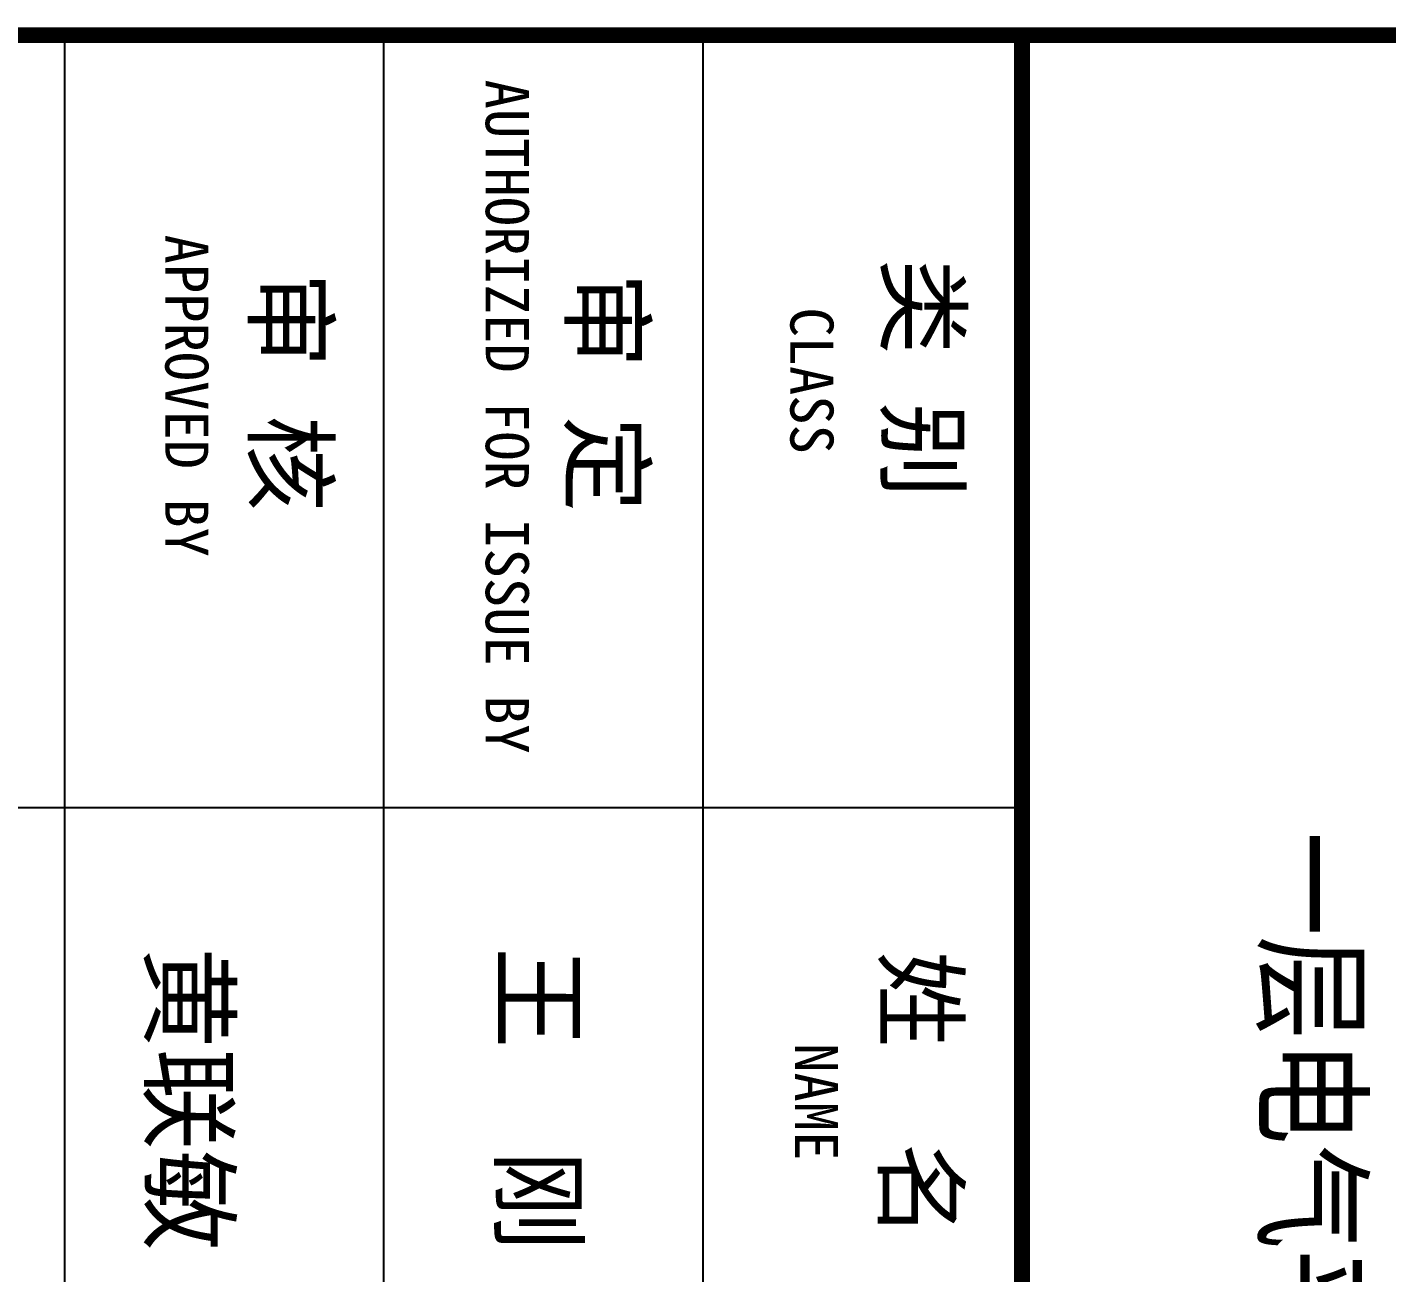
# Model space of a CAD drawing. Extents: x -496980 to 486425, y -292187 to -29437.
# Drawn here: x -104121 to -95071, y -283903 to -275609 of the extents above; entities that cross this region are included whole.
import ezdxf

# ---------------------------------------------------------------- set-up
doc = ezdxf.new("R2010")
doc.units = 0
doc.header["$LTSCALE"] = 1000
doc.header["$MEASUREMENT"] = 0
for name, color, linetype in [('46', 7, 'Continuous'), ('PUB_TEXT', 7, 'Continuous'), ('PUB_TITLE', 4, 'Continuous')]:
    doc.layers.add(name, color=color, linetype=linetype)
doc.styles.add('-黑体', font='msyh.ttf', dxfattribs={"width": 0.8})
doc.styles.add('TQ', font='')
doc.styles.get('TQ').set_extended_font_data('SimSun')

msp = doc.modelspace()

# ---------------------------------------------------------------- linework, layer by layer
at = {"layer": 'PUB_TITLE'}
for p, q in [((-103873.6, -275661.9), (-103873.6, -289686.9)), ((-101748.6, -275661.9), (-101748.6, -289686.9)), ((-99623.6, -275661.9), (-99623.6, -289686.9)), ((-112373.6, -280804.5), (-97498.6, -280804.5))]:
    msp.add_line(p, q, dxfattribs=at)
at = {"layer": 'PUB_TITLE', "lineweight": 40, "const_width": 106.2, "elevation": -69.6}
for points in [[(6696.5, -275661.9), (-136803.5, -275661.9)], [(-97498.6, -275661.9), (-97498.6, -289686.9)]]:
    msp.add_lwpolyline(points, dxfattribs=at)

# ---------------------------------------------------------------- texts
at = {"layer": '46', "linetype": 'Continuous', "style": '-黑体', "width": 0.85}
msp.add_text('一层电气平面图', height=600, rotation=270, dxfattribs=at).set_placement((-95868.8, -280962.6, -69.6))
at = {"layer": 'PUB_TEXT', "style": 'TQ'}
msp.add_text('黄联敏', height=495, rotation=270, dxfattribs=at).set_placement((-103290.2, -281733, 69.6))
at = {"layer": 'PUB_TEXT', "color": 4, "style": 'TQ'}
msp.add_text('王  刚', height=495, rotation=269.99644, dxfattribs=at).set_placement((-100962.5, -281734.5))
at = {"layer": 'PUB_TEXT', "attachment_point": 1, "rotation": 270, "style": 'TQ'}
for s, insert, char_height, width in [('AUTHORIZED FOR ISSUE BY', (-100781.9, -275957.6, -69.6), 286.875, 5998.875), ('APPROVED BY', (-102915, -276989.6, -69.6), 286.875, 5998.875), ('类 别', (-97923.6, -277149.5, -69.6), 467.5, 2779.5), ('审 核', (-102135.3, -277238.4, -69.6), 467.5, 3569.639), ('审 定', (-100029.1, -277242.3, -69.6), 467.5, 2013.351), ('CLASS', (-98754, -277474.2, -69.6), 286.87, 5998.875), ('姓  名', (-97940.9, -281761.3, -69.6), 467.5, 2906.212), ('NAME', (-98723.4, -282373.8, -69.6), 286.87, 5998.875)]:
    msp.add_mtext(s, dxfattribs=dict(at, insert=insert, char_height=char_height, width=width))

doc.saveas('drawing.dxf')
